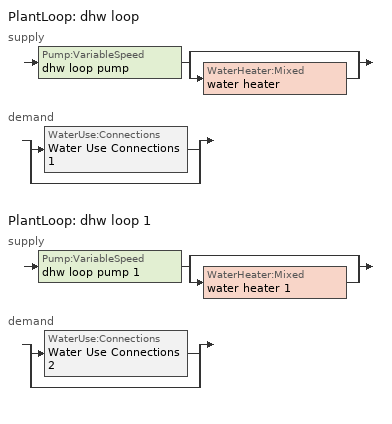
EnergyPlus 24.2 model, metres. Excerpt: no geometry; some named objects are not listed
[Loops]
PlantLoop 'dhw loop'
 supply: Pump:VariableSpeed 'dhw loop pump' > split
  | bypass
  | WaterHeater:Mixed 'water heater'
 demand: split
  | WaterUse:Connections 'Water Use Connections 1'
  | bypass
PlantLoop 'dhw loop 1'
 supply: Pump:VariableSpeed 'dhw loop pump 1' > split
  | bypass
  | WaterHeater:Mixed 'water heater 1'
 demand: split
  | WaterUse:Connections 'Water Use Connections 2'
  | bypass
[ZoneHVAC:Baseboard:Convective:Electric]
electric baseboard: Availability Schedule=Always On Discrete; Heating Design Capacity {W}=16217.1; Efficiency=1
[PlantLoop] Fluid Type=Water; Maximum Loop Temperature {C}=100; Minimum Loop Temperature {C}=0; Maximum Loop Flow Rate {m3/s}=0.01; Minimum Loop Flow Rate {m3/s}=0; Plant Loop Volume {m3}=0.003; Load Distribution Scheme=Optimal; Plant Loop Demand Calculation Scheme=SingleSetpoint; Common Pipe Simulation=None
Name | Plant Equipment Operation Scheme
dhw loop | dhw loop Operation Schemes
dhw loop 1 | dhw loop 1 Operation Schemes
[Sizing:Plant] Loop Type=Heating; Design Loop Exit Temperature {C}=56; Loop Design Temperature Difference {deltaC}=5.55556; Sizing Option=NonCoincident; Zone Timesteps in Averaging Window=1; Coincident Sizing Factor Mode=None
dhw loop; dhw loop 1
[Pump:VariableSpeed] Design Maximum Flow Rate {m3/s}=0.01; Design Pump Head {Pa}=1; Design Power Consumption {W}=0; Motor Efficiency=0.85; Fraction of Motor Inefficiencies to Fluid Stream=0; Coefficient 1 of the Part Load Performance Curve=0; Coefficient 2 of the Part Load Performance Curve=1; Coefficient 3 of the Part Load Performance Curve=0; Coefficient 4 of the Part Load Performance Curve=0; Design Minimum Flow Rate {m3/s}=0; Pump Control Type=Intermittent; Skin Loss Radiative Fraction=0.5; Design Power Sizing Method=PowerPerFlowPerPressure; Design Electric Power per Unit Flow Rate {W/(m3/s)}=348701.1; Design Shaft Power per Unit Flow Rate per Unit Head {W/((m3/s)-Pa)}=1.28205; Design Minimum Flow Rate Fraction=0
dhw loop pump; dhw loop pump 1
[WaterHeater:Mixed] Deadband Temperature Difference {deltaC}=2; Maximum Temperature Limit {C}=99; Heater Control Type=Cycle; Heater Maximum Capacity {W}=3499.85; Heater Minimum Capacity {W}=0; Heater Ignition Minimum Flow Rate {m3/s}=0; Heater Ignition Delay {s}=0; Heater Fuel Type=Electricity; Heater Thermal Efficiency=1; Off Cycle Parasitic Fuel Consumption Rate {W}=0; Off Cycle Parasitic Fuel Type=Electricity; Off Cycle Parasitic Heat Fraction to Tank=0; On Cycle Parasitic Fuel Consumption Rate {W}=0; On Cycle Parasitic Fuel Type=Electricity; On Cycle Parasitic Heat Fraction to Tank=0; Ambient Temperature Indicator=Zone; Ambient Temperature Zone=conditioned space; Off Cycle Loss Fraction to Zone=1; On Cycle Loss Fraction to Zone=1; Use Side Effectiveness=1; Source Side Effectiveness=1; Use Side Design Flow Rate {m3/s}=Autosize; Source Side Design Flow Rate {m3/s}=Autosize; Indirect Water Heating Recovery Time {hr}=1.5; Source Side Flow Control Mode=IndirectHeatPrimarySetpoint
Name | Tank Volume {m3} | Setpoint Temperature Schedule | Off Cycle Loss Coefficient to Ambient Temperature {W/K} | On Cycle Loss Coefficient to Ambient Temperature {W/K}
water heater | 0.245635 | water heater setpoint | 3.42069 | 3.42069
water heater 1 | 0.155353 | water heater setpoint 1 | 2.8049 | 2.8049
[WaterHeater:Sizing] Design Mode=PeakDraw; Time Storage Can Meet Peak Draw {hr}=0.538503; Time for Tank Recovery {hr}=0; Nominal Tank Volume for Autosizing Plant Connections {m3}=1
water heater; water heater 1
[SetpointManager:Scheduled] Control Variable=Temperature
Name | Schedule
Setpoint Manager Scheduled 1 | dhw temp
Setpoint Manager Scheduled 2 | dhw temp 1
[WaterUse:Connections] Drain Water Heat Exchanger Type=None; Drain Water Heat Exchanger Destination=Plant
Name | Water Use Equipment Name 1 | Water Use Equipment Name 2 | Water Use Equipment Name 3 | Water Use Equipment Name 4
Water Use Connections 1 | dhw fixtures | dhw distribution waste | clothes washer | dishwasher
Water Use Connections 2 | dhw fixtures 1 | dhw distribution waste 1 | clothes washer 1 | dishwasher 1
[WaterUse:Equipment]
Name | Peak Flow Rate {m3/s} | Flow Rate Fraction Schedule | Target Temperature Schedule
dhw fixtures | 3.38113e-06 | dhw fixtures schedule | mixed water temperature schedule
dhw distribution waste | 1.02501e-06 | dhw fixtures schedule | mixed water temperature schedule
clothes washer | 7.27439e-07 | clothes washer schedule
dishwasher | 2.18154e-07 | dishwasher schedule
dhw fixtures 1 | 1.12704e-06 | dhw fixtures schedule | mixed water temperature schedule
dhw distribution waste 1 | 3.41672e-07 | dhw fixtures schedule | mixed water temperature schedule
clothes washer 1 | 2.4248e-07 | clothes washer schedule
dishwasher 1 | 7.27179e-08 | dishwasher schedule
[PlantEquipmentOperationSchemes] Control Scheme Object Type 1=PlantEquipmentOperation:HeatingLoad; Control Scheme Schedule Name 1=Always On Discrete
Name | Control Scheme Name 1
dhw loop Operation Schemes | dhw loop Heating Operation Scheme
dhw loop 1 Operation Schemes | dhw loop 1 Heating Operation Scheme
[PlantEquipmentOperation:HeatingLoad] Load Range Lower Limit 1 {W}=0; Load Range Upper Limit 1 {W}=1000000000
Name | Range Equipment List Name 1
dhw loop Heating Operation Scheme | dhw loop Heating Equipment List
dhw loop 1 Heating Operation Scheme | dhw loop 1 Heating Equipment List
[PlantEquipmentList]
dhw loop Heating Equipment List: WaterHeater:Mixed, water heater
dhw loop 1 Heating Equipment List: WaterHeater:Mixed, water heater 1
[EnergyManagementSystem:GlobalVariable]
infil_program_Qfan
infil_program_Qinf
natural_vent_program_Qnv
natural_vent_program_Qwhf
[EnergyManagementSystem:Sensor]
Name | Output:Variable or Output:Meter Index Key | Output:Variable or Output:Meter
airflow_gain | infil flow | Infiltration Sensible Heat Gain Energy
airflow_gain_1 | natural vent flow | Infiltration Sensible Heat Gain Energy
airflow_gain_2 | whole house fan flow | Infiltration Sensible Heat Gain Energy
airflow_loss | infil flow | Infiltration Sensible Heat Loss Energy
airflow_loss_1 | natural vent flow | Infiltration Sensible Heat Loss Energy
airflow_loss_2 | whole house fan flow | Infiltration Sensible Heat Loss Energy
clg_load_cond |  | Cooling:EnergyTransfer:Zone:CONDITIONED SPACE
clg_sp_s; clg_sp_s_1 | cooling setpoint | Schedule Value
clothes_dryer_exhaust_0_sch_s | clothes dryer exhaust 0 schedule | Schedule Value
cool_season | cooling season schedule | Schedule Value
dhw_loss | water heater | Water Heater Heat Loss Energy
dhw_loss_1 | water heater 1 | Water Heater Heat Loss Energy
dhw_rtf | water heater | Water Heater Runtime Fraction
dhw_rtf_1 | water heater 1 | Water Heater Runtime Fraction
htg_load_cond |  | Heating:EnergyTransfer:Zone:CONDITIONED SPACE
htg_sp_s; htg_sp_s_1 | heating setpoint | Schedule Value
ig_ee_conv | clothes dryer | Electric Equipment Convective Heating Energy
ig_ee_conv_1 | clothes washer | Electric Equipment Convective Heating Energy
ig_ee_conv_2 | cooking range | Electric Equipment Convective Heating Energy
ig_ee_conv_3 | dishwasher | Electric Equipment Convective Heating Energy
ig_ee_conv_4 | fridge | Electric Equipment Convective Heating Energy
ig_ee_conv_5 | misc plug loads | Electric Equipment Convective Heating Energy
ig_ee_conv_6 | whole house fan | Electric Equipment Convective Heating Energy
ig_ee_rad | clothes dryer | Electric Equipment Radiant Heating Energy
ig_ee_rad_1 | clothes washer | Electric Equipment Radiant Heating Energy
ig_ee_rad_2 | cooking range | Electric Equipment Radiant Heating Energy
ig_ee_rad_3 | dishwasher | Electric Equipment Radiant Heating Energy
ig_ee_rad_4 | fridge | Electric Equipment Radiant Heating Energy
ig_ee_rad_5 | misc plug loads | Electric Equipment Radiant Heating Energy
ig_ee_rad_6 | whole house fan | Electric Equipment Radiant Heating Energy
ig_lgt_conv | interior lighting | Lights Convective Heating Energy
ig_lgt_rad | interior lighting | Lights Radiant Heating Energy
ig_lgt_vis | interior lighting | Lights Visible Radiation Heating Energy
ig_oe_conv | clothes dryer 1 | Other Equipment Convective Heating Energy
ig_oe_conv_1 | cooking range 1 | Other Equipment Convective Heating Energy
ig_oe_conv_2 | general water use latent | Other Equipment Convective Heating Energy
ig_oe_conv_3 | general water use sensible | Other Equipment Convective Heating Energy
ig_oe_conv_4 | water heater energy adjustment1 | Other Equipment Convective Heating Energy
ig_oe_conv_5 | water heater energy adjustment2 | Other Equipment Convective Heating Energy
ig_oe_rad | clothes dryer 1 | Other Equipment Radiant Heating Energy
ig_oe_rad_1 | cooking range 1 | Other Equipment Radiant Heating Energy
ig_oe_rad_2 | general water use latent | Other Equipment Radiant Heating Energy
ig_oe_rad_3 | general water use sensible | Other Equipment Radiant Heating Energy
ig_oe_rad_4 | water heater energy adjustment1 | Other Equipment Radiant Heating Energy
ig_oe_rad_5 | water heater energy adjustment2 | Other Equipment Radiant Heating Energy
ig_ppl_conv | occupants | People Convective Heating Energy
ig_ppl_rad | occupants | People Radiant Heating Energy
im_conv | furniture mass conditioned space 1 | Surface Inside Face Convection Heat Gain Energy
im_conv_1 | partition wall mass | Surface Inside Face Convection Heat Gain Energy
im_ig | furniture mass conditioned space 1 | Surface Inside Face Internal Gains Radiation Heat Gain Energy
im_ig_1 | partition wall mass | Surface Inside Face Internal Gains Radiation Heat Gain Energy
im_lgt | furniture mass conditioned space 1 | Surface Inside Face Lights Radiation Heat Gain Energy
im_lgt_1 | partition wall mass | Surface Inside Face Lights Radiation Heat Gain Energy
im_sol | furniture mass conditioned space 1 | Surface Inside Face Solar Radiation Heat Gain Energy
im_sol_1 | partition wall mass | Surface Inside Face Solar Radiation Heat Gain Energy
im_surf | furniture mass conditioned space 1 | Surface Inside Face Net Surface Thermal Radiation Heat Gain Energy
im_surf_1 | partition wall mass | Surface Inside Face Net Surface Thermal Radiation Heat Gain Energy
mech_vent_bath_fan_0_sch_s | mech vent bath fan 0 schedule | Schedule Value
mech_vent_bath_fan_1_sch_s | mech vent bath fan 1 schedule | Schedule Value
mv_conv | mech vent bath fan 0 | Electric Equipment Convective Heating Energy
mv_conv_1 | mech vent bath fan 1 | Electric Equipment Convective Heating Energy
mv_conv_2 | mech vent house fan | Electric Equipment Convective Heating Energy
mv_conv_3 | mech vent house fan cfis | Electric Equipment Convective Heating Energy
mv_conv_4 | mech vent house fan latent load | Other Equipment Convective Heating Energy
mv_conv_5 | mech vent house fan sensible load | Other Equipment Convective Heating Energy
mv_rad | mech vent bath fan 0 | Electric Equipment Radiant Heating Energy
mv_rad_1 | mech vent bath fan 1 | Electric Equipment Radiant Heating Energy
mv_rad_2 | mech vent house fan | Electric Equipment Radiant Heating Energy
mv_rad_3 | mech vent house fan cfis | Electric Equipment Radiant Heating Energy
mv_rad_4 | mech vent house fan latent load | Other Equipment Radiant Heating Energy
mv_rad_5 | mech vent house fan sensible load | Other Equipment Radiant Heating Energy
natural_vent_s | natural vent schedule | Schedule Value
oa_temp |  | Site Outdoor Air Drybulb Temperature
out_pb_s |  | Site Outdoor Air Barometric Pressure
out_wt_s |  | Site Outdoor Air Humidity Ratio
site_vw_s |  | Site Wind Speed
ss_back_out | Window1 | Surface Window Shortwave from Zone Back Out Window Heat Transfer Rate
ss_back_out_1 | Window10 | Surface Window Shortwave from Zone Back Out Window Heat Transfer Rate
ss_back_out_10 | Window7 | Surface Window Shortwave from Zone Back Out Window Heat Transfer Rate
ss_back_out_11 | Window8 | Surface Window Shortwave from Zone Back Out Window Heat Transfer Rate
ss_back_out_12 | Window9 | Surface Window Shortwave from Zone Back Out Window Heat Transfer Rate
ss_back_out_2 | Window11 | Surface Window Shortwave from Zone Back Out Window Heat Transfer Rate
ss_back_out_3 | Window12 | Surface Window Shortwave from Zone Back Out Window Heat Transfer Rate
ss_back_out_4 | Window13 | Surface Window Shortwave from Zone Back Out Window Heat Transfer Rate
ss_back_out_5 | Window14 | Surface Window Shortwave from Zone Back Out Window Heat Transfer Rate
ss_back_out_6 | Window2 | Surface Window Shortwave from Zone Back Out Window Heat Transfer Rate
ss_back_out_7 | Window4 | Surface Window Shortwave from Zone Back Out Window Heat Transfer Rate
ss_back_out_8 | Window5 | Surface Window Shortwave from Zone Back Out Window Heat Transfer Rate
ss_back_out_9 | Window6 | Surface Window Shortwave from Zone Back Out Window Heat Transfer Rate
ss_conv | Door1 | Surface Inside Face Convection Heat Gain Energy
ss_conv_1 | Door3 | Surface Inside Face Convection Heat Gain Energy
ss_conv_10 | Window2 | Surface Inside Face Convection Heat Gain Energy
ss_conv_11 | Window4 | Surface Inside Face Convection Heat Gain Energy
ss_conv_12 | Window5 | Surface Inside Face Convection Heat Gain Energy
ss_conv_13 | Window6 | Surface Inside Face Convection Heat Gain Energy
ss_conv_14 | Window7 | Surface Inside Face Convection Heat Gain Energy
ss_conv_15 | Window8 | Surface Inside Face Convection Heat Gain Energy
ss_conv_16 | Window9 | Surface Inside Face Convection Heat Gain Energy
ss_conv_2 | Door5 | Surface Inside Face Convection Heat Gain Energy
ss_conv_3 | Door6 | Surface Inside Face Convection Heat Gain Energy
ss_conv_4 | Window1 | Surface Inside Face Convection Heat Gain Energy
ss_conv_5 | Window10 | Surface Inside Face Convection Heat Gain Energy
ss_conv_6 | Window11 | Surface Inside Face Convection Heat Gain Energy
ss_conv_7 | Window12 | Surface Inside Face Convection Heat Gain Energy
ss_conv_8 | Window13 | Surface Inside Face Convection Heat Gain Energy
ss_conv_9 | Window14 | Surface Inside Face Convection Heat Gain Energy
ss_ig | Door1 | Surface Inside Face Internal Gains Radiation Heat Gain Energy
ss_ig_1 | Door3 | Surface Inside Face Internal Gains Radiation Heat Gain Energy
ss_ig_10 | Window2 | Surface Inside Face Internal Gains Radiation Heat Gain Energy
ss_ig_11 | Window4 | Surface Inside Face Internal Gains Radiation Heat Gain Energy
ss_ig_12 | Window5 | Surface Inside Face Internal Gains Radiation Heat Gain Energy
ss_ig_13 | Window6 | Surface Inside Face Internal Gains Radiation Heat Gain Energy
ss_ig_14 | Window7 | Surface Inside Face Internal Gains Radiation Heat Gain Energy
ss_ig_15 | Window8 | Surface Inside Face Internal Gains Radiation Heat Gain Energy
ss_ig_16 | Window9 | Surface Inside Face Internal Gains Radiation Heat Gain Energy
ss_ig_2 | Door5 | Surface Inside Face Internal Gains Radiation Heat Gain Energy
ss_ig_3 | Door6 | Surface Inside Face Internal Gains Radiation Heat Gain Energy
ss_ig_4 | Window1 | Surface Inside Face Internal Gains Radiation Heat Gain Energy
ss_ig_5 | Window10 | Surface Inside Face Internal Gains Radiation Heat Gain Energy
ss_ig_6 | Window11 | Surface Inside Face Internal Gains Radiation Heat Gain Energy
ss_ig_7 | Window12 | Surface Inside Face Internal Gains Radiation Heat Gain Energy
ss_ig_8 | Window13 | Surface Inside Face Internal Gains Radiation Heat Gain Energy
ss_ig_9 | Window14 | Surface Inside Face Internal Gains Radiation Heat Gain Energy
ss_lgt | Door1 | Surface Inside Face Lights Radiation Heat Gain Energy
ss_lgt_1 | Door3 | Surface Inside Face Lights Radiation Heat Gain Energy
ss_lgt_2 | Door5 | Surface Inside Face Lights Radiation Heat Gain Energy
ss_lgt_3 | Door6 | Surface Inside Face Lights Radiation Heat Gain Energy
ss_sol | Door1 | Surface Inside Face Solar Radiation Heat Gain Energy
ss_sol_1 | Door3 | Surface Inside Face Solar Radiation Heat Gain Energy
ss_sol_2 | Door5 | Surface Inside Face Solar Radiation Heat Gain Energy
ss_sol_3 | Door6 | Surface Inside Face Solar Radiation Heat Gain Energy
ss_surf | Door1 | Surface Inside Face Net Surface Thermal Radiation Heat Gain Energy
ss_surf_1 | Door3 | Surface Inside Face Net Surface Thermal Radiation Heat Gain Energy
ss_surf_10 | Window2 | Surface Inside Face Net Surface Thermal Radiation Heat Gain Energy
ss_surf_11 | Window4 | Surface Inside Face Net Surface Thermal Radiation Heat Gain Energy
ss_surf_12 | Window5 | Surface Inside Face Net Surface Thermal Radiation Heat Gain Energy
ss_surf_13 | Window6 | Surface Inside Face Net Surface Thermal Radiation Heat Gain Energy
ss_surf_14 | Window7 | Surface Inside Face Net Surface Thermal Radiation Heat Gain Energy
ss_surf_15 | Window8 | Surface Inside Face Net Surface Thermal Radiation Heat Gain Energy
ss_surf_16 | Window9 | Surface Inside Face Net Surface Thermal Radiation Heat Gain Energy
ss_surf_2 | Door5 | Surface Inside Face Net Surface Thermal Radiation Heat Gain Energy
ss_surf_3 | Door6 | Surface Inside Face Net Surface Thermal Radiation Heat Gain Energy
ss_surf_4 | Window1 | Surface Inside Face Net Surface Thermal Radiation Heat Gain Energy
ss_surf_5 | Window10 | Surface Inside Face Net Surface Thermal Radiation Heat Gain Energy
ss_surf_6 | Window11 | Surface Inside Face Net Surface Thermal Radiation Heat Gain Energy
ss_surf_7 | Window12 | Surface Inside Face Net Surface Thermal Radiation Heat Gain Energy
ss_surf_8 | Window13 | Surface Inside Face Net Surface Thermal Radiation Heat Gain Energy
ss_surf_9 | Window14 | Surface Inside Face Net Surface Thermal Radiation Heat Gain Energy
ss_trans_in | Window1 | Surface Window Transmitted Solar Radiation Rate
ss_trans_in_1 | Window10 | Surface Window Transmitted Solar Radiation Rate
ss_trans_in_10 | Window7 | Surface Window Transmitted Solar Radiation Rate
ss_trans_in_11 | Window8 | Surface Window Transmitted Solar Radiation Rate
ss_trans_in_12 | Window9 | Surface Window Transmitted Solar Radiation Rate
ss_trans_in_2 | Window11 | Surface Window Transmitted Solar Radiation Rate
ss_trans_in_3 | Window12 | Surface Window Transmitted Solar Radiation Rate
ss_trans_in_4 | Window13 | Surface Window Transmitted Solar Radiation Rate
ss_trans_in_5 | Window14 | Surface Window Transmitted Solar Radiation Rate
ss_trans_in_6 | Window2 | Surface Window Transmitted Solar Radiation Rate
ss_trans_in_7 | Window4 | Surface Window Transmitted Solar Radiation Rate
ss_trans_in_8 | Window5 | Surface Window Transmitted Solar Radiation Rate
ss_trans_in_9 | Window6 | Surface Window Transmitted Solar Radiation Rate
ss_trans_out | Window1 | Surface Inside Face Initial Transmitted Diffuse Transmitted Out Window Solar Radiation Rate
ss_trans_out_1 | Window10 | Surface Inside Face Initial Transmitted Diffuse Transmitted Out Window Solar Radiation Rate
ss_trans_out_10 | Window7 | Surface Inside Face Initial Transmitted Diffuse Transmitted Out Window Solar Radiation Rate
ss_trans_out_11 | Window8 | Surface Inside Face Initial Transmitted Diffuse Transmitted Out Window Solar Radiation Rate
ss_trans_out_12 | Window9 | Surface Inside Face Initial Transmitted Diffuse Transmitted Out Window Solar Radiation Rate
ss_trans_out_2 | Window11 | Surface Inside Face Initial Transmitted Diffuse Transmitted Out Window Solar Radiation Rate
ss_trans_out_3 | Window12 | Surface Inside Face Initial Transmitted Diffuse Transmitted Out Window Solar Radiation Rate
ss_trans_out_4 | Window13 | Surface Inside Face Initial Transmitted Diffuse Transmitted Out Window Solar Radiation Rate
ss_trans_out_5 | Window14 | Surface Inside Face Initial Transmitted Diffuse Transmitted Out Window Solar Radiation Rate
ss_trans_out_6 | Window2 | Surface Inside Face Initial Transmitted Diffuse Transmitted Out Window Solar Radiation Rate
ss_trans_out_7 | Window4 | Surface Inside Face Initial Transmitted Diffuse Transmitted Out Window Solar Radiation Rate
ss_trans_out_8 | Window5 | Surface Inside Face Initial Transmitted Diffuse Transmitted Out Window Solar Radiation Rate
ss_trans_out_9 | Window6 | Surface Inside Face Initial Transmitted Diffuse Transmitted Out Window Solar Radiation Rate
s_conv | Floor1 | Surface Inside Face Convection Heat Gain Energy
s_conv_1 | Floor2 | Surface Inside Face Convection Heat Gain Energy
s_conv_10 | RimJoist1:90 | Surface Inside Face Convection Heat Gain Energy
s_conv_11 | RimJoist2:0 | Surface Inside Face Convection Heat Gain Energy
s_conv_12 | RimJoist2:180 | Surface Inside Face Convection Heat Gain Energy
s_conv_13 | RimJoist2:270 | Surface Inside Face Convection Heat Gain Energy
s_conv_14 | RimJoist2:90 | Surface Inside Face Convection Heat Gain Energy
s_conv_15 | Roof2 | Surface Inside Face Convection Heat Gain Energy
s_conv_16 | Slab1 | Surface Inside Face Convection Heat Gain Energy
s_conv_17 | Slab1 1 | Surface Inside Face Convection Heat Gain Energy
s_conv_18 | Wall1:0 | Surface Inside Face Convection Heat Gain Energy
s_conv_19 | Wall1:180 | Surface Inside Face Convection Heat Gain Energy
s_conv_2 | Floor3 | Surface Inside Face Convection Heat Gain Energy
s_conv_20 | Wall1:270 | Surface Inside Face Convection Heat Gain Energy
s_conv_21 | Wall1:90 | Surface Inside Face Convection Heat Gain Energy
s_conv_22 | Wall2 | Surface Inside Face Convection Heat Gain Energy
s_conv_23 | Wall3 | Surface Inside Face Convection Heat Gain Energy
s_conv_24 | Wall4:0 | Surface Inside Face Convection Heat Gain Energy
s_conv_25 | Wall4:180 | Surface Inside Face Convection Heat Gain Energy
s_conv_26 | Wall4:270 | Surface Inside Face Convection Heat Gain Energy
s_conv_27 | Wall4:90 | Surface Inside Face Convection Heat Gain Energy
s_conv_28 | Wall5 | Surface Inside Face Convection Heat Gain Energy
s_conv_29 | Wall7:0 | Surface Inside Face Convection Heat Gain Energy
s_conv_3 | FoundationWall1 | Surface Inside Face Convection Heat Gain Energy
s_conv_30 | Wall7:180 | Surface Inside Face Convection Heat Gain Energy
s_conv_31 | Wall7:270 | Surface Inside Face Convection Heat Gain Energy
s_conv_32 | Wall7:90 | Surface Inside Face Convection Heat Gain Energy
s_conv_33 | Wall8 | Surface Inside Face Convection Heat Gain Energy
s_conv_4 | FoundationWall2 | Surface Inside Face Convection Heat Gain Energy
s_conv_5 | inferred conditioned ceiling | Surface Inside Face Convection Heat Gain Energy
s_conv_6 | inferred conditioned floor | Surface Inside Face Convection Heat Gain Energy
s_conv_7 | RimJoist1:0 | Surface Inside Face Convection Heat Gain Energy
s_conv_8 | RimJoist1:180 | Surface Inside Face Convection Heat Gain Energy
s_conv_9 | RimJoist1:270 | Surface Inside Face Convection Heat Gain Energy
s_ig | Floor1 | Surface Inside Face Internal Gains Radiation Heat Gain Energy
s_ig_1 | Floor2 | Surface Inside Face Internal Gains Radiation Heat Gain Energy
s_ig_10 | RimJoist1:90 | Surface Inside Face Internal Gains Radiation Heat Gain Energy
s_ig_11 | RimJoist2:0 | Surface Inside Face Internal Gains Radiation Heat Gain Energy
s_ig_12 | RimJoist2:180 | Surface Inside Face Internal Gains Radiation Heat Gain Energy
s_ig_13 | RimJoist2:270 | Surface Inside Face Internal Gains Radiation Heat Gain Energy
s_ig_14 | RimJoist2:90 | Surface Inside Face Internal Gains Radiation Heat Gain Energy
s_ig_15 | Roof2 | Surface Inside Face Internal Gains Radiation Heat Gain Energy
s_ig_16 | Slab1 | Surface Inside Face Internal Gains Radiation Heat Gain Energy
s_ig_17 | Slab1 1 | Surface Inside Face Internal Gains Radiation Heat Gain Energy
s_ig_18 | Wall1:0 | Surface Inside Face Internal Gains Radiation Heat Gain Energy
s_ig_19 | Wall1:180 | Surface Inside Face Internal Gains Radiation Heat Gain Energy
s_ig_2 | Floor3 | Surface Inside Face Internal Gains Radiation Heat Gain Energy
s_ig_20 | Wall1:270 | Surface Inside Face Internal Gains Radiation Heat Gain Energy
s_ig_21 | Wall1:90 | Surface Inside Face Internal Gains Radiation Heat Gain Energy
s_ig_22 | Wall2 | Surface Inside Face Internal Gains Radiation Heat Gain Energy
s_ig_23 | Wall3 | Surface Inside Face Internal Gains Radiation Heat Gain Energy
s_ig_24 | Wall4:0 | Surface Inside Face Internal Gains Radiation Heat Gain Energy
s_ig_25 | Wall4:180 | Surface Inside Face Internal Gains Radiation Heat Gain Energy
s_ig_26 | Wall4:270 | Surface Inside Face Internal Gains Radiation Heat Gain Energy
s_ig_27 | Wall4:90 | Surface Inside Face Internal Gains Radiation Heat Gain Energy
s_ig_28 | Wall5 | Surface Inside Face Internal Gains Radiation Heat Gain Energy
s_ig_29 | Wall7:0 | Surface Inside Face Internal Gains Radiation Heat Gain Energy
s_ig_3 | FoundationWall1 | Surface Inside Face Internal Gains Radiation Heat Gain Energy
s_ig_30 | Wall7:180 | Surface Inside Face Internal Gains Radiation Heat Gain Energy
s_ig_31 | Wall7:270 | Surface Inside Face Internal Gains Radiation Heat Gain Energy
s_ig_32 | Wall7:90 | Surface Inside Face Internal Gains Radiation Heat Gain Energy
s_ig_33 | Wall8 | Surface Inside Face Internal Gains Radiation Heat Gain Energy
s_ig_4 | FoundationWall2 | Surface Inside Face Internal Gains Radiation Heat Gain Energy
s_ig_5 | inferred conditioned ceiling | Surface Inside Face Internal Gains Radiation Heat Gain Energy
s_ig_6 | inferred conditioned floor | Surface Inside Face Internal Gains Radiation Heat Gain Energy
s_ig_7 | RimJoist1:0 | Surface Inside Face Internal Gains Radiation Heat Gain Energy
s_ig_8 | RimJoist1:180 | Surface Inside Face Internal Gains Radiation Heat Gain Energy
s_ig_9 | RimJoist1:270 | Surface Inside Face Internal Gains Radiation Heat Gain Energy
s_lgt | Floor1 | Surface Inside Face Lights Radiation Heat Gain Energy
s_lgt_1 | Floor2 | Surface Inside Face Lights Radiation Heat Gain Energy
s_lgt_10 | RimJoist1:90 | Surface Inside Face Lights Radiation Heat Gain Energy
s_lgt_11 | RimJoist2:0 | Surface Inside Face Lights Radiation Heat Gain Energy
s_lgt_12 | RimJoist2:180 | Surface Inside Face Lights Radiation Heat Gain Energy
s_lgt_13 | RimJoist2:270 | Surface Inside Face Lights Radiation Heat Gain Energy
s_lgt_14 | RimJoist2:90 | Surface Inside Face Lights Radiation Heat Gain Energy
s_lgt_15 | Roof2 | Surface Inside Face Lights Radiation Heat Gain Energy
s_lgt_16 | Slab1 | Surface Inside Face Lights Radiation Heat Gain Energy
s_lgt_17 | Slab1 1 | Surface Inside Face Lights Radiation Heat Gain Energy
s_lgt_18 | Wall1:0 | Surface Inside Face Lights Radiation Heat Gain Energy
s_lgt_19 | Wall1:180 | Surface Inside Face Lights Radiation Heat Gain Energy
s_lgt_2 | Floor3 | Surface Inside Face Lights Radiation Heat Gain Energy
s_lgt_20 | Wall1:270 | Surface Inside Face Lights Radiation Heat Gain Energy
s_lgt_21 | Wall1:90 | Surface Inside Face Lights Radiation Heat Gain Energy
s_lgt_22 | Wall2 | Surface Inside Face Lights Radiation Heat Gain Energy
s_lgt_23 | Wall3 | Surface Inside Face Lights Radiation Heat Gain Energy
s_lgt_24 | Wall4:0 | Surface Inside Face Lights Radiation Heat Gain Energy
s_lgt_25 | Wall4:180 | Surface Inside Face Lights Radiation Heat Gain Energy
s_lgt_26 | Wall4:270 | Surface Inside Face Lights Radiation Heat Gain Energy
s_lgt_27 | Wall4:90 | Surface Inside Face Lights Radiation Heat Gain Energy
s_lgt_28 | Wall5 | Surface Inside Face Lights Radiation Heat Gain Energy
s_lgt_29 | Wall7:0 | Surface Inside Face Lights Radiation Heat Gain Energy
s_lgt_3 | FoundationWall1 | Surface Inside Face Lights Radiation Heat Gain Energy
s_lgt_30 | Wall7:180 | Surface Inside Face Lights Radiation Heat Gain Energy
s_lgt_31 | Wall7:270 | Surface Inside Face Lights Radiation Heat Gain Energy
s_lgt_32 | Wall7:90 | Surface Inside Face Lights Radiation Heat Gain Energy
s_lgt_33 | Wall8 | Surface Inside Face Lights Radiation Heat Gain Energy
s_lgt_4 | FoundationWall2 | Surface Inside Face Lights Radiation Heat Gain Energy
s_lgt_5 | inferred conditioned ceiling | Surface Inside Face Lights Radiation Heat Gain Energy
s_lgt_6 | inferred conditioned floor | Surface Inside Face Lights Radiation Heat Gain Energy
s_lgt_7 | RimJoist1:0 | Surface Inside Face Lights Radiation Heat Gain Energy
s_lgt_8 | RimJoist1:180 | Surface Inside Face Lights Radiation Heat Gain Energy
s_lgt_9 | RimJoist1:270 | Surface Inside Face Lights Radiation Heat Gain Energy
s_sol | Floor1 | Surface Inside Face Solar Radiation Heat Gain Energy
s_sol_1 | Floor2 | Surface Inside Face Solar Radiation Heat Gain Energy
s_sol_10 | RimJoist1:90 | Surface Inside Face Solar Radiation Heat Gain Energy
s_sol_11 | RimJoist2:0 | Surface Inside Face Solar Radiation Heat Gain Energy
s_sol_12 | RimJoist2:180 | Surface Inside Face Solar Radiation Heat Gain Energy
s_sol_13 | RimJoist2:270 | Surface Inside Face Solar Radiation Heat Gain Energy
s_sol_14 | RimJoist2:90 | Surface Inside Face Solar Radiation Heat Gain Energy
s_sol_15 | Roof2 | Surface Inside Face Solar Radiation Heat Gain Energy
s_sol_16 | Slab1 | Surface Inside Face Solar Radiation Heat Gain Energy
s_sol_17 | Slab1 1 | Surface Inside Face Solar Radiation Heat Gain Energy
s_sol_18 | Wall1:0 | Surface Inside Face Solar Radiation Heat Gain Energy
s_sol_19 | Wall1:180 | Surface Inside Face Solar Radiation Heat Gain Energy
s_sol_2 | Floor3 | Surface Inside Face Solar Radiation Heat Gain Energy
s_sol_20 | Wall1:270 | Surface Inside Face Solar Radiation Heat Gain Energy
s_sol_21 | Wall1:90 | Surface Inside Face Solar Radiation Heat Gain Energy
s_sol_22 | Wall2 | Surface Inside Face Solar Radiation Heat Gain Energy
s_sol_23 | Wall3 | Surface Inside Face Solar Radiation Heat Gain Energy
s_sol_24 | Wall4:0 | Surface Inside Face Solar Radiation Heat Gain Energy
s_sol_25 | Wall4:180 | Surface Inside Face Solar Radiation Heat Gain Energy
s_sol_26 | Wall4:270 | Surface Inside Face Solar Radiation Heat Gain Energy
s_sol_27 | Wall4:90 | Surface Inside Face Solar Radiation Heat Gain Energy
s_sol_28 | Wall5 | Surface Inside Face Solar Radiation Heat Gain Energy
s_sol_29 | Wall7:0 | Surface Inside Face Solar Radiation Heat Gain Energy
s_sol_3 | FoundationWall1 | Surface Inside Face Solar Radiation Heat Gain Energy
s_sol_30 | Wall7:180 | Surface Inside Face Solar Radiation Heat Gain Energy
s_sol_31 | Wall7:270 | Surface Inside Face Solar Radiation Heat Gain Energy
s_sol_32 | Wall7:90 | Surface Inside Face Solar Radiation Heat Gain Energy
s_sol_33 | Wall8 | Surface Inside Face Solar Radiation Heat Gain Energy
s_sol_4 | FoundationWall2 | Surface Inside Face Solar Radiation Heat Gain Energy
s_sol_5 | inferred conditioned ceiling | Surface Inside Face Solar Radiation Heat Gain Energy
s_sol_6 | inferred conditioned floor | Surface Inside Face Solar Radiation Heat Gain Energy
s_sol_7 | RimJoist1:0 | Surface Inside Face Solar Radiation Heat Gain Energy
s_sol_8 | RimJoist1:180 | Surface Inside Face Solar Radiation Heat Gain Energy
s_sol_9 | RimJoist1:270 | Surface Inside Face Solar Radiation Heat Gain Energy
s_surf | Floor1 | Surface Inside Face Net Surface Thermal Radiation Heat Gain Energy
s_surf_1 | Floor2 | Surface Inside Face Net Surface Thermal Radiation Heat Gain Energy
s_surf_10 | RimJoist1:90 | Surface Inside Face Net Surface Thermal Radiation Heat Gain Energy
s_surf_11 | RimJoist2:0 | Surface Inside Face Net Surface Thermal Radiation Heat Gain Energy
s_surf_12 | RimJoist2:180 | Surface Inside Face Net Surface Thermal Radiation Heat Gain Energy
s_surf_13 | RimJoist2:270 | Surface Inside Face Net Surface Thermal Radiation Heat Gain Energy
s_surf_14 | RimJoist2:90 | Surface Inside Face Net Surface Thermal Radiation Heat Gain Energy
s_surf_15 | Roof2 | Surface Inside Face Net Surface Thermal Radiation Heat Gain Energy
s_surf_16 | Slab1 | Surface Inside Face Net Surface Thermal Radiation Heat Gain Energy
s_surf_17 | Slab1 1 | Surface Inside Face Net Surface Thermal Radiation Heat Gain Energy
s_surf_18 | Wall1:0 | Surface Inside Face Net Surface Thermal Radiation Heat Gain Energy
s_surf_19 | Wall1:180 | Surface Inside Face Net Surface Thermal Radiation Heat Gain Energy
s_surf_2 | Floor3 | Surface Inside Face Net Surface Thermal Radiation Heat Gain Energy
s_surf_20 | Wall1:270 | Surface Inside Face Net Surface Thermal Radiation Heat Gain Energy
s_surf_21 | Wall1:90 | Surface Inside Face Net Surface Thermal Radiation Heat Gain Energy
s_surf_22 | Wall2 | Surface Inside Face Net Surface Thermal Radiation Heat Gain Energy
s_surf_23 | Wall3 | Surface Inside Face Net Surface Thermal Radiation Heat Gain Energy
s_surf_24 | Wall4:0 | Surface Inside Face Net Surface Thermal Radiation Heat Gain Energy
s_surf_25 | Wall4:180 | Surface Inside Face Net Surface Thermal Radiation Heat Gain Energy
s_surf_26 | Wall4:270 | Surface Inside Face Net Surface Thermal Radiation Heat Gain Energy
s_surf_27 | Wall4:90 | Surface Inside Face Net Surface Thermal Radiation Heat Gain Energy
s_surf_28 | Wall5 | Surface Inside Face Net Surface Thermal Radiation Heat Gain Energy
s_surf_29 | Wall7:0 | Surface Inside Face Net Surface Thermal Radiation Heat Gain Energy
s_surf_3 | FoundationWall1 | Surface Inside Face Net Surface Thermal Radiation Heat Gain Energy
s_surf_30 | Wall7:180 | Surface Inside Face Net Surface Thermal Radiation Heat Gain Energy
s_surf_31 | Wall7:270 | Surface Inside Face Net Surface Thermal Radiation Heat Gain Energy
s_surf_32 | Wall7:90 | Surface Inside Face Net Surface Thermal Radiation Heat Gain Energy
s_surf_33 | Wall8 | Surface Inside Face Net Surface Thermal Radiation Heat Gain Energy
s_surf_4 | FoundationWall2 | Surface Inside Face Net Surface Thermal Radiation Heat Gain Energy
s_surf_5 | inferred conditioned ceiling | Surface Inside Face Net Surface Thermal Radiation Heat Gain Energy
s_surf_6 | inferred conditioned floor | Surface Inside Face Net Surface Thermal Radiation Heat Gain Energy
s_surf_7 | RimJoist1:0 | Surface Inside Face Net Surface Thermal Radiation Heat Gain Energy
s_surf_8 | RimJoist1:180 | Surface Inside Face Net Surface Thermal Radiation Heat Gain Energy
s_surf_9 | RimJoist1:270 | Surface Inside Face Net Surface Thermal Radiation Heat Gain Energy
water_heater_1_energy | water heater 1 | Water Heater Electricity Rate
water_heater_1_off_cycle_parasitic | water heater 1 | Water Heater Off Cycle Parasitic Electricity Rate
water_heater_1_on_cycle_parasitic | water heater 1 | Water Heater On Cycle Parasitic Electricity Rate
water_heater_energy | water heater | Water Heater Electricity Rate
water_heater_off_cycle_parasitic | water heater | Water Heater Off Cycle Parasitic Electricity Rate
water_heater_on_cycle_parasitic | water heater | Water Heater On Cycle Parasitic Electricity Rate
[EnergyManagementSystem:Actuator]
Name | Actuated Component Unique | Actuated Component Type | Actuated Component Control Type
fridge_schedule_act | fridge schedule | Schedule:Constant | Schedule Value
infil_flow_act | infil flow | Zone Infiltration | Air Exchange Flow Rate
mech_vent_house_fan_cfis_act | mech vent house fan cfis | ElectricEquipment | Electricity Rate
mech_vent_house_fan_latent_load_act | mech vent house fan latent load | OtherEquipment | Power Level
mech_vent_house_fan_sensible_load_act | mech vent house fan sensible load | OtherEquipment | Power Level
natural_vent_flow_act | natural vent flow | Zone Infiltration | Air Exchange Flow Rate
other_non_freezing_space_temp_sch | other non-freezing space | Schedule:Constant | Schedule Value
water_heater_1_ec_adj_act | water heater energy adjustment2 | OtherEquipment | Power Level
water_heater_ec_adj_act | water heater energy adjustment1 | OtherEquipment | Power Level
whole_house_fan_act | whole house fan | ElectricEquipment | Electricity Rate
whole_house_fan_flow_act | whole house fan flow | Zone Infiltration | Air Exchange Flow Rate
whole_house_fan_mix_act | whole house fan mix | ZoneMixing | Air Exchange Flow Rate
[EnergyManagementSystem:Program]
component_loads_program: Set loads_htg_walls = 0; Set loads_htg_rim_joists = 0; Set loads_htg_foundation_walls = 0; Set loads_htg_floors = 0; Set loads_htg_slabs = 0; Set loads_htg_ceilings = 0; Set loads_htg_roofs = 0; Set loads_htg_windows_conduction = 0; Set loads_htg_windows_solar = 0; Set loads_htg_doors = 0; Set loads_htg_skylights_conduction = 0; Set loads_htg_skylights_solar = 0; Set loads_htg_internal_mass = 0; Set loads_htg_intgains = 0; Set loads_htg_lighting = 0; Set loads_htg_infil = 0; Set loads_htg_mechvent = 0; Set loads_htg_natvent = 0; Set loads_htg_whf = 0; Set loads_htg_ducts = 0; Set loads_clg_walls = 0; Set loads_clg_rim_joists = 0; Set loads_clg_foundation_walls = 0; Set loads_clg_floors = 0; Set loads_clg_slabs = 0; Set loads_clg_ceilings = 0; Set loads_clg_roofs = 0; Set loads_clg_windows_conduction = 0; Set loads_clg_windows_solar = 0; Set loads_clg_doors = 0; Set loads_clg_skylights_conduction = 0; Set loads_clg_skylights_solar = 0; Set loads_clg_internal_mass = 0; Set loads_clg_intgains = 0; Set loads_clg_lighting = 0; Set loads_clg_infil = 0; Set loads_clg_mechvent = 0; Set loads_clg_natvent = 0; Set loads_clg_whf = 0; Set loads_clg_ducts = 0; Set hr_walls = 0; Set hr_walls = hr_walls + s_conv_18 + s_ig_18 + s_sol_18 + s_lgt_18 + s_surf_18; Set hr_walls = hr_walls + s_conv_19 + s_ig_19 + s_sol_19 + s_lgt_19 + s_surf_19; Set hr_walls = hr_walls + s_conv_20 + s_ig_20 + s_sol_20 + s_lgt_20 + s_surf_20; Set hr_walls = hr_walls + s_conv_21 + s_ig_21 + s_sol_21 + s_lgt_21 + s_surf_21; Set hr_walls = hr_walls + s_conv_22 + s_ig_22 + s_sol_22 + s_lgt_22 + s_surf_22; Set hr_walls = hr_walls + s_conv_23 + s_ig_23 + s_sol_23 + s_lgt_23 + s_surf_23; Set hr_walls = hr_walls + s_conv_24 + s_ig_24 + s_sol_24 + s_lgt_24 + s_surf_24; Set hr_walls = hr_walls + s_conv_25 + s_ig_25 + s_sol_25 + s_lgt_25 + s_surf_25; Set hr_walls = hr_walls + s_conv_26 + s_ig_26 + s_sol_26 + s_lgt_26 + s_surf_26; Set hr_walls = hr_walls + s_conv_27 + s_ig_27 + s_sol_27 + s_lgt_27 + s_surf_27; Set hr_walls = hr_walls + s_conv_28 + s_ig_28 + s_sol_28 + s_lgt_28 + s_surf_28; Set hr_walls = hr_walls + s_conv_29 + s_ig_29 + s_sol_29 + s_lgt_29 + s_surf_29; Set hr_walls = hr_walls + s_conv_30 + s_ig_30 + s_sol_30 + s_lgt_30 + s_surf_30; Set hr_walls = hr_walls + s_conv_31 + s_ig_31 + s_sol_31 + s_lgt_31 + s_surf_31; Set hr_walls = hr_walls + s_conv_32 + s_ig_32 + s_sol_32 + s_lgt_32 + s_surf_32; Set hr_walls = hr_walls + s_conv_33 + s_ig_33 + s_sol_33 + s_lgt_33 + s_surf_33; Set hr_rim_joists = 0; Set hr_rim_joists = hr_rim_joists + s_conv_7 + s_ig_7 + s_sol_7 + s_lgt_7 + s_surf_7; Set hr_rim_joists = hr_rim_joists + s_conv_8 + s_ig_8 + s_sol_8 + s_lgt_8 + s_surf_8; Set hr_rim_joists = hr_rim_joists + s_conv_9 + s_ig_9 + s_sol_9 + s_lgt_9 + s_surf_9; Set hr_rim_joists = hr_rim_joists + s_conv_10 + s_ig_10 + s_sol_10 + s_lgt_10 + s_surf_10; Set hr_rim_joists = hr_rim_joists + s_conv_11 + s_ig_11 + s_sol_11 + s_lgt_11 + s_surf_11; Set hr_rim_joists = hr_rim_joists + s_conv_12 + s_ig_12 + s_sol_12 + s_lgt_12 + s_surf_12; Set hr_rim_joists = hr_rim_joists + s_conv_13 + s_ig_13 + s_sol_13 + s_lgt_13 + s_surf_13; Set hr_rim_joists = hr_rim_joists + s_conv_14 + s_ig_14 + s_sol_14 + s_lgt_14 + s_surf_14; Set hr_foundation_walls = 0; Set hr_foundation_walls = hr_foundation_walls + s_conv_3 + s_ig_3 + s_sol_3 + s_lgt_3 + s_surf_3; Set hr_foundation_walls = hr_foundation_walls + s_conv_4 + s_ig_4 + s_sol_4 + s_lgt_4 + s_surf_4; Set hr_floors = 0; Set hr_floors = hr_floors + s_conv + s_ig + s_sol + s_lgt + s_surf; Set hr_slabs = 0; Set hr_slabs = hr_slabs + s_conv_16 + s_ig_16 + s_sol_16 + s_lgt_16 + s_surf_16; Set hr_slabs = hr_slabs + s_conv_17 + s_ig_17 + s_sol_17 + s_lgt_17 + s_surf_17; Set hr_ceilings = 0; Set hr_ceilings = hr_ceilings + s_conv_1 + s_ig_1 + s_sol_1 + s_lgt_1 + s_surf_1; Set hr_ceilings = hr_ceilings + s_conv_2 + s_ig_2 + s_sol_2 + s_lgt_2 + s_surf_2; Set hr_roofs = 0; Set hr_roofs = hr_roofs + s_conv_15 + s_ig_15 + s_sol_15 + s_lgt_15 + s_surf_15; Set hr_windows_conduction = 0; Set hr_windows_conduction = hr_windows_conduction + ss_conv_4; Set hr_windows_conduction = hr_windows_conduction + ss_ig_4; Set hr_windows_conduction = hr_windows_conduction + ss_surf_4; Set hr_windows_conduction = hr_windows_conduction + ss_conv_5; Set hr_windows_conduction = hr_windows_conduction + ss_ig_5; Set hr_windows_conduction = hr_windows_conduction + ss_surf_5; Set hr_windows_conduction = hr_windows_conduction + ss_conv_6; Set hr_windows_conduction = hr_windows_conduction + ss_ig_6; Set hr_windows_conduction = hr_windows_conduction + ss_surf_6; Set hr_windows_conduction = hr_windows_conduction + ss_conv_8; Set hr_windows_conduction = hr_windows_conduction + ss_ig_8; Set hr_windows_conduction = hr_windows_conduction + ss_surf_8; Set hr_windows_conduction = hr_windows_conduction + ss_conv_9; Set hr_windows_conduction = hr_windows_conduction + ss_ig_9; Set hr_windows_conduction = hr_windows_conduction + ss_surf_9; Set hr_windows_conduction = hr_windows_conduction + ss_conv_10; Set hr_windows_conduction = hr_windows_conduction + ss_ig_10; Set hr_windows_conduction = hr_windows_conduction + ss_surf_10; Set hr_windows_conduction = hr_windows_conduction + ss_conv_11; Set hr_windows_conduction = hr_windows_conduction + ss_ig_11; Set hr_windows_conduction = hr_windows_conduction + ss_surf_11; Set hr_windows_conduction = hr_windows_conduction + ss_conv_12; Set hr_windows_conduction = hr_windows_conduction + ss_ig_12; Set hr_windows_conduction = hr_windows_conduction + ss_surf_12; Set hr_windows_conduction = hr_windows_conduction + ss_conv_13; Set hr_windows_conduction = hr_windows_conduction + ss_ig_13; Set hr_windows_conduction = hr_windows_conduction + ss_surf_13; Set hr_windows_conduction = hr_windows_conduction + ss_conv_14; Set hr_windows_conduction = hr_windows_conduction + ss_ig_14; Set hr_windows_conduction = hr_windows_conduction + ss_surf_14; Set hr_windows_conduction = hr_windows_conduction + ss_conv_15; Set hr_windows_conduction = hr_windows_conduction + ss_ig_15; Set hr_windows_conduction = hr_windows_conduction + ss_surf_15; Set hr_windows_conduction = hr_windows_conduction + ss_conv_16; Set hr_windows_conduction = hr_windows_conduction + ss_ig_16; Set hr_windows_conduction = hr_windows_conduction + ss_surf_16; Set hr_windows_solar = 0; Set hr_windows_solar = hr_windows_solar - ss_trans_in * ZoneTimestep * 3600 + ss_back_out * ZoneTimestep * 3600 + ss_trans_out * ZoneTimestep * 3600; Set hr_windows_solar = hr_windows_solar - ss_trans_in_1 * ZoneTimestep * 3600 + ss_back_out_1 * ZoneTimestep * 3600 + ss_trans_out_1 * ZoneTimestep * 3600; Set hr_windows_solar = hr_windows_solar - ss_trans_in_2 * ZoneTimestep * 3600 + ss_back_out_2 * ZoneTimestep * 3600 + ss_trans_out_2 * ZoneTimestep * 3600; Set hr_windows_solar = hr_windows_solar - ss_trans_in_4 * ZoneTimestep * 3600 + ss_back_out_4 * ZoneTimestep * 3600 + ss_trans_out_4 * ZoneTimestep * 3600; Set hr_windows_solar = hr_windows_solar - ss_trans_in_5 * ZoneTimestep * 3600 + ss_back_out_5 * ZoneTimestep * 3600 + ss_trans_out_5 * ZoneTimestep * 3600; Set hr_windows_solar = hr_windows_solar - ss_trans_in_6 * ZoneTimestep * 3600 + ss_back_out_6 * ZoneTimestep * 3600 + ss_trans_out_6 * ZoneTimestep * 3600; Set hr_windows_solar = hr_windows_solar - ss_trans_in_7 * ZoneTimestep * 3600 + ss_back_out_7 * ZoneTimestep * 3600 + ss_trans_out_7 * ZoneTimestep * 3600; Set hr_windows_solar = hr_windows_solar - ss_trans_in_8 * ZoneTimestep * 3600 + ss_back_out_8 * ZoneTimestep * 3600 + ss_trans_out_8 * ZoneTimestep * 3600; Set hr_windows_solar = hr_windows_solar - ss_trans_in_9 * ZoneTimestep * 3600 + ss_back_out_9 * ZoneTimestep * 3600 + ss_trans_out_9 * ZoneTimestep * 3600; Set hr_windows_solar = hr_windows_solar - ss_trans_in_10 * ZoneTimestep * 3600 + ss_back_out_10 * ZoneTimestep * 3600 + ss_trans_out_10 * ZoneTimestep * 3600; Set hr_windows_solar = hr_windows_solar - ss_trans_in_11 * ZoneTimestep * 3600 + ss_back_out_11 * ZoneTimestep * 3600 + ss_trans_out_11 * ZoneTimestep * 3600; Set hr_windows_solar = hr_windows_solar - ss_trans_in_12 * ZoneTimestep * 3600 + ss_back_out_12 * ZoneTimestep * 3600 + ss_trans_out_12 * ZoneTimestep * 3600; Set hr_doors = 0; Set hr_doors = hr_doors + ss_sol; Set hr_doors = hr_doors + ss_lgt; Set hr_doors = hr_doors + ss_conv; Set hr_doors = hr_doors + ss_ig; Set hr_doors = hr_doors + ss_surf; Set hr_doors = hr_doors + ss_sol_1; Set hr_doors = hr_doors + ss_lgt_1; Set hr_doors = hr_doors + ss_conv_1; Set hr_doors = hr_doors + ss_ig_1; Set hr_doors = hr_doors + ss_surf_1; Set hr_doors = hr_doors + ss_sol_2; Set hr_doors = hr_doors + ss_lgt_2; Set hr_doors = hr_doors + ss_conv_2; Set hr_doors = hr_doors + ss_ig_2; Set hr_doors = hr_doors + ss_surf_2; Set hr_doors = hr_doors + ss_sol_3; Set hr_doors = hr_doors + ss_lgt_3; Set hr_doors = hr_doors + ss_conv_3; Set hr_doors = hr_doors + ss_ig_3; Set hr_doors = hr_doors + ss_surf_3; Set hr_skylights_conduction = 0; Set hr_skylights_conduction = hr_skylights_conduction + ss_conv_7; Set hr_skylights_conduction = hr_skylights_conduction + ss_ig_7; Set hr_skylights_conduction = hr_skylights_conduction + ss_surf_7; Set hr_skylights_solar = 0; Set hr_skylights_solar = hr_skylights_solar - ss_trans_in_3 * ZoneTimestep * 3600 + ss_back_out_3 * ZoneTimestep * 3600 + ss_trans_out_3 * ZoneTimestep * 3600; Set hr_internal_mass = 0; Set hr_internal_mass = hr_internal_mass + s_conv_5 + s_ig_5 + s_sol_5 + s_lgt_5 + s_surf_5; Set hr_internal_mass = hr_internal_mass + s_conv_6 + s_ig_6 + s_sol_6 + s_lgt_6 + s_surf_6; Set hr_internal_mass = hr_internal_mass + im_conv + im_ig + im_sol + im_lgt + im_surf; Set hr_internal_mass = hr_internal_mass + im_conv_1 + im_ig_1 + im_sol_1 + im_lgt_1 + im_surf_1; Set hr_intgains = 0; Set hr_intgains = hr_intgains - ig_ee_conv - ig_ee_rad - ig_ee_conv_1 - ig_ee_rad_1 - ig_ee_conv_2 - ig_ee_rad_2 - ig_ee_conv_3 - ig_ee_rad_3 - ig_ee_conv_4 - ig_ee_rad_4 - ig_ee_conv_5 - ig_ee_rad_5 - ig_ee_conv_6 - ig_ee_rad_6 - ig_oe_conv - ig_oe_rad - ig_oe_conv_1 - ig_oe_rad_1 - ig_oe_conv_2 - ig_oe_rad_2 - ig_oe_conv_3 - ig_oe_rad_3 - ig_oe_conv_4 - ig_oe_rad_4 - ig_oe_conv_5 - ig_oe_rad_5 - ig_ppl_conv - ig_ppl_rad; Set hr_lighting = 0; Set hr_lighting = hr_lighting - ig_lgt_conv - ig_lgt_rad - ig_lgt_vis; Set hr_infil = 0; Set hr_infil = hr_infil - airflow_gain + airflow_loss; Set hr_natvent = 0; Set hr_natvent = hr_natvent - airflow_gain_1 + airflow_loss_1; Set hr_whf = 0; Set hr_whf = hr_whf - airflow_gain_2 + airflow_loss_2; Set hr_mechvent = 0; Set hr_mechvent = hr_mechvent - mv_conv - mv_rad - mv_conv_1 - mv_rad_1 - mv_conv_2 - mv_rad_2 - mv_conv_3 - mv_rad_3 - mv_conv_4 - mv_rad_4 - mv_conv_5 - mv_rad_5; Set hr_ducts = 0; Set hr_intgains = hr_intgains + dhw_loss * (1.0*(1-dhw_rtf) + 1.0*dhw_rtf); Set hr_intgains = hr_intgains + dhw_loss_1 * (1.0*(1-dhw_rtf_1) + 1.0*dhw_rtf_1); Set htg_mode = 0; Set clg_mode = 0; If (htg_load_cond > 0); Set htg_mode = 1.0; ElseIf (clg_load_cond > 0); Set clg_mode = 0.0; Else; Set htg_season = 0; Set clg_season = 0; If ((DayOfYear >= 1) && (DayOfYear <= 365)); Set clg_season = 1; EndIf; If ((DayOfYear >= 1) && (DayOfYear <= 365)); Set htg_season = 1; EndIf; If ((airflow_gain_1 <> 0) || (airflow_loss_1 <> 0)) && (clg_season == 1); Set clg_mode = 0.0; ElseIf ((airflow_gain_2 <> 0) || (airflow_loss_2 <> 0)) && (clg_season == 1); Set clg_mode = 0.0; Else; Set Tmid_setpoint = (htg_sp_s_1 + clg_sp_s_1) / 2; If (tin_s_1 > Tmid_setpoint) && (clg_season == 1); Set clg_mode = 0.0; ElseIf (tin_s_1 < Tmid_setpoint) && (htg_season == 1); Set htg_mode = 1.0; EndIf; EndIf; EndIf; Set loads_htg_walls = loads_htg_walls + (hr_walls * htg_mode * 1); Set loads_htg_rim_joists = loads_htg_rim_joists + (hr_rim_joists * htg_mode * 1); Set loads_htg_foundation_walls = loads_htg_foundation_walls + (hr_foundation_walls * htg_mode * 1); Set loads_htg_floors = loads_htg_floors + (hr_floors * htg_mode * 1); Set loads_htg_slabs = loads_htg_slabs + (hr_slabs * htg_mode * 1); Set loads_htg_ceilings = loads_htg_ceilings + (hr_ceilings * htg_mode * 1); Set loads_htg_roofs = loads_htg_roofs + (hr_roofs * htg_mode * 1); Set loads_htg_windows_conduction = loads_htg_windows_conduction + (hr_windows_conduction * htg_mode * 1); Set loads_htg_windows_solar = loads_htg_windows_solar + (hr_windows_solar * htg_mode * 1); Set loads_htg_doors = loads_htg_doors + (hr_doors * htg_mode * 1); Set loads_htg_skylights_conduction = loads_htg_skylights_conduction + (hr_skylights_conduction * htg_mode * 1); Set loads_htg_skylights_solar = loads_htg_skylights_solar + (hr_skylights_solar * htg_mode * 1); Set loads_htg_internal_mass = loads_htg_internal_mass + (hr_internal_mass * htg_mode * 1); Set loads_htg_intgains = loads_htg_intgains + (hr_intgains * htg_mode * 1); Set loads_htg_lighting = loads_htg_lighting + (hr_lighting * htg_mode * 1); Set loads_htg_infil = loads_htg_infil + (hr_infil * htg_mode * 1); Set loads_htg_mechvent = loads_htg_mechvent + (hr_mechvent * htg_mode * 1); Set loads_htg_natvent = loads_htg_natvent + (hr_natvent * htg_mode * 1); Set loads_htg_whf = loads_htg_whf + (hr_whf * htg_mode * 1); Set loads_htg_ducts = loads_htg_ducts + (hr_ducts * htg_mode * 1); Set loads_clg_walls = loads_clg_walls + (-hr_walls * clg_mode * 1); Set loads_clg_rim_joists = loads_clg_rim_joists + (-hr_rim_joists * clg_mode * 1); Set loads_clg_foundation_walls = loads_clg_foundation_walls + (-hr_foundation_walls * clg_mode * 1); Set loads_clg_floors = loads_clg_floors + (-hr_floors * clg_mode * 1); Set loads_clg_slabs = loads_clg_slabs + (-hr_slabs * clg_mode * 1); Set loads_clg_ceilings = loads_clg_ceilings + (-hr_ceilings * clg_mode * 1); Set loads_clg_roofs = loads_clg_roofs + (-hr_roofs * clg_mode * 1); Set loads_clg_windows_conduction = loads_clg_windows_conduction + (-hr_windows_conduction * clg_mode * 1); Set loads_clg_windows_solar = loads_clg_windows_solar + (-hr_windows_solar * clg_mode * 1); Set loads_clg_doors = loads_clg_doors + (-hr_doors * clg_mode * 1); Set loads_clg_skylights_conduction = loads_clg_skylights_conduction + (-hr_skylights_conduction * clg_mode * 1); Set loads_clg_skylights_solar = loads_clg_skylights_solar + (-hr_skylights_solar * clg_mode * 1); Set loads_clg_internal_mass = loads_clg_internal_mass + (-hr_internal_mass * clg_mode * 1); Set loads_clg_intgains = loads_clg_intgains + (-hr_intgains * clg_mode * 1); Set loads_clg_lighting = loads_clg_lighting + (-hr_lighting * clg_mode * 1); Set loads_clg_infil = loads_clg_infil + (-hr_infil * clg_mode * 1); Set loads_clg_mechvent = loads_clg_mechvent + (-hr_mechvent * clg_mode * 1); Set loads_clg_natvent = loads_clg_natvent + (-hr_natvent * clg_mode * 1); Set loads_clg_whf = loads_clg_whf + (-hr_whf * clg_mode * 1); Set loads_clg_ducts = loads_clg_ducts + (-hr_ducts * clg_mode * 1)
fridge_schedule_program: Set Tin = fridge_tin_s*(9.0/5.0)+32.0; Set fridge_schedule_act = 0; If (Hour == 0); Set fridge_schedule_act = (-0.487+0.019*Tin); ElseIf (Hour == 1); Set fridge_schedule_act = (-0.34+0.016*Tin); ElseIf (Hour == 2); Set fridge_schedule_act = (-0.37+0.017*Tin); ElseIf (Hour == 3); Set fridge_schedule_act = (-0.361+0.016*Tin); ElseIf (Hour == 4); Set fridge_schedule_act = (-0.515+0.018*Tin); ElseIf (Hour == 5); Set fridge_schedule_act = (-0.684+0.021*Tin); ElseIf (Hour == 6); Set fridge_schedule_act = (-0.471+0.019*Tin); ElseIf (Hour == 7); Set fridge_schedule_act = (-0.159+0.015*Tin); ElseIf (Hour == 8); Set fridge_schedule_act = (-0.079+0.015*Tin); ElseIf (Hour == 9); Set fridge_schedule_act = (-0.417+0.019*Tin); ElseIf (Hour == 10); Set fridge_schedule_act = (-0.411+0.018*Tin); ElseIf (Hour == 11); Set fridge_schedule_act = (-0.386+0.018*Tin); ElseIf (Hour == 12); Set fridge_schedule_act = (-0.24+0.016*Tin); ElseIf (Hour == 13); Set fridge_schedule_act = (-0.314+0.017*Tin); ElseIf (Hour == 14); Set fridge_schedule_act = (-0.16+0.015*Tin); ElseIf (Hour == 15); Set fridge_schedule_act = (-0.121+0.015*Tin); ElseIf (Hour == 16); Set fridge_schedule_act = (-0.469+0.02*Tin); ElseIf (Hour == 17); Set fridge_schedule_act = (-0.412+0.02*Tin); ElseIf (Hour == 18); Set fridge_schedule_act = (-0.091+0.017*Tin); ElseIf (Hour == 19); Set fridge_schedule_act = (0.077+0.014*Tin); ElseIf (Hour == 20); Set fridge_schedule_act = (-0.118+0.016*Tin); ElseIf (Hour == 21); Set fridge_schedule_act = (-0.247+0.017*Tin); ElseIf (Hour == 22); Set fridge_schedule_act = (-0.445+0.019*Tin); ElseIf (Hour == 23); Set fridge_schedule_act = (-0.544+0.02*Tin); EndIf
infil_program: Set p_m = 0.14; Set p_s = 0.22; Set s_m = 270; Set s_s = 370; Set z_m = 9.99744; Set z_s = 6.335067576567306; Set f_t = (((s_m/z_m)^p_m)*((z_s/s_s)^p_s)); Set Tdiff = tin_s-tout_s; Set dT = @Abs Tdiff; Set c = 0.1133; Set Cs = 0.1068; Set Cw = 0.1647; Set n = 0.65; Set sft = (f_t*0.3); Set temp1 = ((c*Cw)*((sft*site_vw_s)^(2*n)))^2; Set Qinf = (((c*Cs*(dT^n))^2)+temp1)^0.5; Set Qinf = (@Max Qinf 0); Set mech_vent_house_fan_sensible_load_act = 0.0; Set mech_vent_house_fan_latent_load_act = 0.0; Set OASupInPb = out_pb_s; Set OASupInTemp = tout_s; Set OASupInW = out_wt_s; Set OASupRho = (@RhoAirFnPbTdbW OASupInPb OASupInTemp OASupInW); Set OASupCp = (@CpAirFnW OASupInW); Set OASupInEnth = (@HFnTdbW OASupInTemp OASupInW); Set ZoneTemp = tin_s; Set ZoneW = win_s; Set ZoneCp = (@CpAirFnW ZoneW); Set ZoneAirEnth = (@HFnTdbW ZoneTemp ZoneW); Set mech_vent_house_fan_cfis_act = 0.0; Set QWHV_cfis_sup = 0.0; Set QWHV_cfis_suppl_sup = 0.0; Set QWHV_cfis_suppl_exh = 0.0; Set Qrange = 0; Set Qbath = 0; Set Qbath = Qbath + 0.033 * mech_vent_bath_fan_0_sch_s; Set Qbath = Qbath + 0.033 * mech_vent_bath_fan_1_sch_s; Set Qdryer = 0; Set Qdryer = Qdryer + 0.00308 * clothes_dryer_exhaust_0_sch_s; Set QWHV_sup = 0.0; Set QWHV_exh = 0.0; Set Qsupply = QWHV_sup + QWHV_cfis_sup + QWHV_cfis_suppl_sup; Set Qexhaust = Qrange + Qbath + Qdryer + QWHV_exh + QWHV_cfis_suppl_exh; Set Qfan = (@Max Qexhaust Qsupply); Set Qducts = 0; If Qducts < 0; Set Qsupply = Qsupply - Qducts; Else; Set Qexhaust = Qexhaust + Qducts; EndIf; Set Qfan_with_ducts = (@Max Qexhaust Qsupply); Set Qimb = (@Abs (Qsupply - Qexhaust)); If Qinf + Qimb > 0; Set Qtot = Qfan_with_ducts + (Qinf^2) / (Qinf + Qimb); Else; Set Qtot = Qfan_with_ducts; EndIf; Set Qinf_adj = Qtot - Qfan; Set infil_flow_act = Qinf_adj; Set infil_program_Qinf = Qinf_adj; Set infil_program_Qfan = Qfan; Set Qload = Qfan; Set Effectiveness_Sens = 0.0; Set Effectiveness_Lat = 0.0; Set Fan_MFR = Qload * OASupRho; Set ZoneInEnth = OASupInEnth; Set ZoneInTemp = OASupInTemp; Set FanTotalToCond = Fan_MFR * (ZoneInEnth - ZoneAirEnth); Set FanSensToCond = Fan_MFR * ZoneCp * (ZoneInTemp - ZoneTemp); Set FanLatToCond = FanTotalToCond - FanSensToCond; Set mech_vent_house_fan_sensible_load_act = mech_vent_house_fan_sensible_load_act + FanSensToCond; Set mech_vent_house_fan_latent_load_act = mech_vent_house_fan_latent_load_act + FanLatToCond
[Schedule:Constant]
Name | Hourly Value
Always On Discrete | 1
dhw temp; dhw temp 1; water heater setpoint; water heater setpoint 1 | 56
mixed water temperature schedule | 40.5556
[Schedule:Day:Interval]
clothes washer schedule day: No, 01:00, 0.104651, 02:00, 0.0813953, 04:00, 0.0465116, 05:00, 0.0813953, 06:00, 0.127907, 07:00, 0.255814, 08:00, 0.569767, 09:00, 0.848837, 10:00, 1, 11:00, 0.976744, 12:00, 0.872093, 13:00, 0.77907, 14:00, 0.697674, 15:00, 0.569767, 16:00, 0.593023, 17:00, 0.581395, 21:00, 0.569767, 22:00, 0.546512, 23:00, 0.372093, 24:00, 0.197674
clothes washer schedule default day; dishwasher schedule default day; dhw fixtures schedule default day: No, 24:00, 0
dishwasher schedule day: No, 01:00, 0.135135, 02:00, 0.0630631, 03:00, 0.045045, 05:00, 0.027027, 06:00, 0.0900901, 07:00, 0.18018, 08:00, 0.279279, 09:00, 0.522523, 10:00, 0.585586, 11:00, 0.504505, 12:00, 0.432432, 13:00, 0.378378, 14:00, 0.414414, 15:00, 0.324324, 17:00, 0.342342, 18:00, 0.441441, 19:00, 0.783784, 20:00, 1, 21:00, 0.810811, 22:00, 0.603604, 23:00, 0.396396, 24:00, 0.279279
dhw fixtures schedule day: No, 01:00, 0.139535, 02:00, 0.0697674, 03:00, 0.0465116, 04:00, 0.0581395, 05:00, 0.116279, 06:00, 0.395349, 07:00, 0.906977, 08:00, 1, 09:00, 0.930233, 10:00, 0.77907, 11:00, 0.651163, 12:00, 0.546512, 13:00, 0.465116, 14:00, 0.406977, 15:00, 0.383721, 16:00, 0.360465, 17:00, 0.44186, 18:00, 0.593023, 20:00, 0.697674, 21:00, 0.639535, 22:00, 0.55814, 23:00, 0.44186, 24:00, 0.302326
[Schedule:Week:Daily]
clothes washer schedule Week Rule - Jan1-Dec31: clothes washer schedule day, clothes washer schedule day, clothes washer schedule day, clothes washer schedule day, clothes washer schedule day, clothes washer schedule day, clothes washer schedule day, clothes washer schedule default day, clothes washer schedule default day, clothes washer schedule default day, clothes washer schedule default day, clothes washer schedule default day
dishwasher schedule Week Rule - Jan1-Dec31: dishwasher schedule day, dishwasher schedule day, dishwasher schedule day, dishwasher schedule day, dishwasher schedule day, dishwasher schedule day, dishwasher schedule day, dishwasher schedule default day, dishwasher schedule default day, dishwasher schedule default day, dishwasher schedule default day, dishwasher schedule default day
dhw fixtures schedule Week Rule - Jan1-Dec31: dhw fixtures schedule day, dhw fixtures schedule day, dhw fixtures schedule day, dhw fixtures schedule day, dhw fixtures schedule day, dhw fixtures schedule day, dhw fixtures schedule day, dhw fixtures schedule default day, dhw fixtures schedule default day, dhw fixtures schedule default day, dhw fixtures schedule default day, dhw fixtures schedule default day
[Schedule:Year]
clothes washer schedule: clothes washer schedule Week Rule - Jan1-Dec31, 1, 1, 12, 31
dishwasher schedule: dishwasher schedule Week Rule - Jan1-Dec31, 1, 1, 12, 31
dhw fixtures schedule: dhw fixtures schedule Week Rule - Jan1-Dec31, 1, 1, 12, 31
